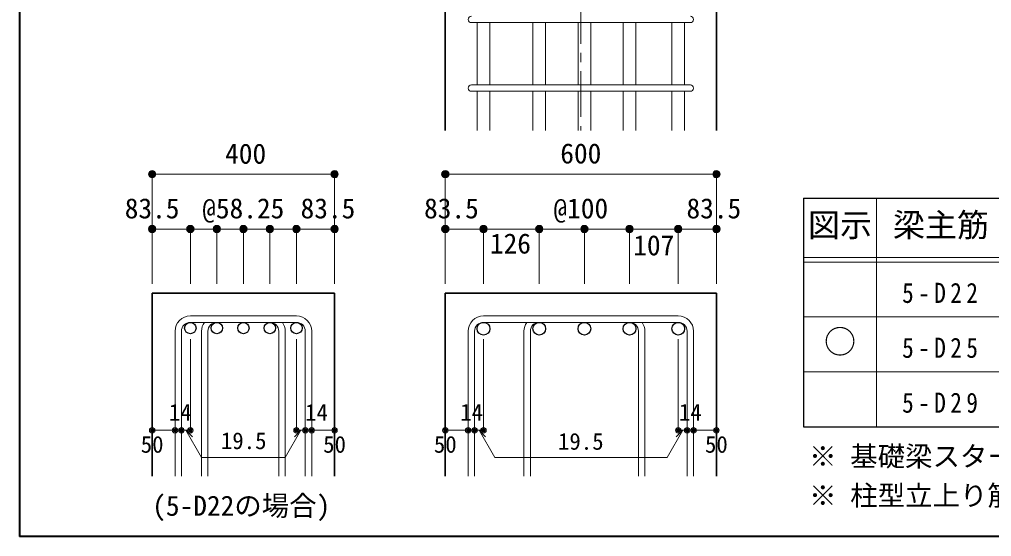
# Model space of a CAD drawing. Units: millimetres at full size, sheet at 1:20; details may follow other scales. Extents: x -3982 to 3969, y -2797 to 2801.
# Drawn here: x -3982 to -1856, y -2797 to -1667 of the extents above; entities that cross this region are included whole.
import ezdxf
from ezdxf.enums import TextEntityAlignment as Align

# ---------------------------------------------------------------- set-up
doc = ezdxf.new("R2010")
doc.units = ezdxf.units.MM
doc.header["$LTSCALE"] = 20
doc.header["$PDMODE"] = 32
doc.header["$PDSIZE"] = 12
doc.linetypes.add('CHAIN1', pattern=[8, 5, -1, 1, -1])
for name, color, linetype, lineweight in [('6-1_躯体線', 2, 'Continuous', 35), ('6-5_梁主筋', 7, 'Continuous', 18), ('6-6_S.T.P.', 7, 'Continuous', 18), ('6-7_文字', 7, 'Continuous', 18), ('6-D_寸法', 4, 'Continuous', 9), ('6-E_枠', 7, 'Continuous', 18), ('F-0_枠', 6, 'Continuous', 40)]:
    doc.layers.add(name, color=color, linetype=linetype, lineweight=lineweight)
doc.styles.add('ＭＳ ゴシック', font='')
doc.styles.get('ＭＳ ゴシック').set_extended_font_data('MS Gothic')

msp = doc.modelspace()

# ---------------------------------------------------------------- linework, layer by layer
at = {"layer": '6-1_躯体線'}
for p, q in [((-3050.37, -1909.67), (-3050.37, -1509.67)), ((-2457.37, -1909.67), (-2457.37, -1509.67)), ((-3691.58, -2264.67), (-3691.58, -2664.67)), ((-3691.58, -2264.67), (-3292.58, -2264.67)), ((-3292.58, -2264.67), (-3292.58, -2664.67)), ((-3050.37, -2264.67), (-3050.37, -2664.67)), ((-3050.37, -2264.67), (-2457.37, -2264.67)), ((-2457.37, -2264.67), (-2457.37, -2664.67))]:
    msp.add_line(p, q, dxfattribs=at)
at = {"layer": '6-5_梁主筋'}
for p, q in [((-2980.87, -1673.67), (-2980.87, -1809.67)), ((-2952.87, -1673.67), (-2952.87, -1809.67)), ((-2858.87, -1673.67), (-2858.87, -1809.67)), ((-2830.87, -1673.67), (-2830.87, -1809.67)), ((-2760.12, -1673.67), (-2760.12, -1809.67)), ((-2732.12, -1673.67), (-2732.12, -1809.67)), ((-2661.37, -1673.67), (-2661.37, -1809.67)), ((-2633.37, -1673.67), (-2633.37, -1809.67)), ((-2554.87, -1673.67), (-2554.87, -1809.67)), ((-2526.87, -1673.67), (-2526.87, -1809.67)), ((-2980.87, -1823.67), (-2980.87, -1909.67)), ((-2952.87, -1823.67), (-2952.87, -1909.67)), ((-2858.87, -1823.67), (-2858.87, -1909.67)), ((-2830.87, -1823.67), (-2830.87, -1909.67)), ((-2760.12, -1823.67), (-2760.12, -1909.67)), ((-2732.12, -1823.67), (-2732.12, -1909.67)), ((-2661.37, -1823.67), (-2661.37, -1909.67)), ((-2633.37, -1823.67), (-2633.37, -1909.67)), ((-2554.87, -1823.67), (-2554.87, -1909.67)), ((-2526.87, -1823.67), (-2526.87, -1909.67))]:
    msp.add_line(p, q, dxfattribs=at)
at = {"layer": '6-5_梁主筋', "color": 3, "lineweight": 25}
for centre, radius in [((-3608.08, -2341.17), 12.5), ((-3550.08, -2341.17), 12.5), ((-3492.08, -2341.17), 12.5), ((-3434.08, -2341.17), 12.5), ((-3376.08, -2341.17), 12.5), ((-2966.87, -2342.67), 14), ((-2844.87, -2342.67), 14), ((-2746.12, -2342.67), 14), ((-2647.37, -2342.67), 14), ((-2540.87, -2342.67), 14)]:
    msp.add_circle(centre, radius, dxfattribs=at)
at = {"layer": '6-6_S.T.P.'}
for p, q in [((-2993.37, -1673.67), (-2514.76, -1673.67)), ((-2993.37, -1809.67), (-2514.76, -1809.67)), ((-2993.37, -1823.67), (-2514.76, -1823.67)), ((-3376.08, -2314.67), (-3608.08, -2314.67)), ((-2540.87, -2314.67), (-2966.87, -2314.67)), ((-3376.08, -2328.67), (-3608.08, -2328.67)), ((-2540.87, -2328.67), (-2966.87, -2328.67)), ((-3641.58, -2348.17), (-3641.58, -2664.67)), ((-3627.58, -2348.17), (-3627.58, -2664.67)), ((-3583.58, -2348.17), (-3583.58, -2664.67)), ((-3569.58, -2348.17), (-3569.58, -2664.67)), ((-3414.58, -2348.17), (-3414.58, -2664.67)), ((-3400.58, -2348.17), (-3400.58, -2664.67)), ((-3356.58, -2348.17), (-3356.58, -2664.67)), ((-3342.58, -2348.17), (-3342.58, -2664.67)), ((-3000.37, -2348.17), (-3000.37, -2664.67)), ((-2986.37, -2348.17), (-2986.37, -2664.67)), ((-2878.37, -2348.17), (-2878.37, -2664.67)), ((-2864.37, -2348.17), (-2864.37, -2664.67)), ((-2627.87, -2348.17), (-2627.87, -2664.67)), ((-2613.87, -2348.17), (-2613.87, -2664.67)), ((-2521.37, -2348.17), (-2521.37, -2664.67)), ((-2507.37, -2348.17), (-2507.37, -2664.67))]:
    msp.add_line(p, q, dxfattribs=at)
for centre, radius, start, end in [((-2993.37, -1666.67), 7, 90, 270), ((-2514.37, -1666.67), 7, 270, 90), ((-2993.37, -1816.67), 7, 90, 270), ((-2514.37, -1816.67), 7, 270, 90), ((-3608.08, -2348.17), 33.5, 90, 180), ((-3376.08, -2348.17), 33.5, 0, 90), ((-2966.87, -2348.17), 33.5, 90, 180), ((-2540.87, -2348.17), 33.5, 0, 90), ((-3608.08, -2348.17), 19.5, 90, 180), ((-3550.08, -2348.17), 33.5, 144.40235, 180), ((-3550.08, -2348.17), 19.5, 90, 180), ((-3434.08, -2348.17), 19.5, 0, 90), ((-3434.08, -2348.17), 33.5, 0, 35.59765), ((-3376.08, -2348.17), 19.5, 0, 90), ((-2966.87, -2348.17), 19.5, 90, 180), ((-2844.87, -2348.17), 33.5, 144.40235, 180), ((-2844.87, -2348.17), 19.5, 90, 180), ((-2647.37, -2348.17), 19.5, 0, 90), ((-2647.37, -2348.17), 33.5, 0, 35.59765), ((-2540.87, -2348.17), 19.5, 0, 90)]:
    msp.add_arc(centre, radius, start, end, dxfattribs=at)
at = {"layer": '6-D_寸法', "linetype": 'CHAIN1'}
msp.add_line((-2753.87, -659.67), (-2753.87, -1909.67), dxfattribs=at)
at = {"layer": '6-D_寸法'}
for p, q in [((-3691.58, -2004.67), (-3691.58, -2124.67)), ((-3691.58, -2004.67), (-3292.58, -2004.67)), ((-3292.58, -2004.67), (-3292.58, -2124.67)), ((-3050.37, -2004.67), (-3050.37, -2124.67)), ((-3050.37, -2004.67), (-2457.37, -2004.67)), ((-2457.37, -2004.67), (-2457.37, -2124.67)), ((-3691.58, -2124.67), (-3608.08, -2124.67)), ((-3691.58, -2124.67), (-3691.58, -2244.67)), ((-3608.08, -2124.67), (-3608.08, -2244.67)), ((-3608.08, -2124.67), (-3442.08, -2124.67)), ((-3550.08, -2124.67), (-3550.08, -2244.67)), ((-3492.08, -2124.67), (-3492.08, -2244.67)), ((-3442.08, -2124.67), (-3292.58, -2124.67)), ((-3434.08, -2124.67), (-3434.08, -2244.67)), ((-3376.08, -2124.67), (-3376.08, -2244.67)), ((-3292.58, -2124.67), (-3292.58, -2244.67)), ((-3050.37, -2124.67), (-3050.37, -2244.67)), ((-3050.37, -2124.67), (-2966.87, -2124.67)), ((-2966.87, -2124.67), (-2966.87, -2244.67)), ((-2966.87, -2124.67), (-2860.37, -2124.67)), ((-2860.37, -2124.67), (-2753.87, -2124.67)), ((-2844.87, -2124.67), (-2844.87, -2244.67)), ((-2753.87, -2124.67), (-2647.37, -2124.67)), ((-2746.12, -2124.67), (-2746.12, -2244.67)), ((-2647.37, -2124.67), (-2647.37, -2244.67)), ((-2540.87, -2124.67), (-2647.37, -2124.67)), ((-2540.87, -2124.67), (-2540.87, -2244.67)), ((-2540.87, -2124.67), (-2457.37, -2124.67)), ((-2457.37, -2124.67), (-2457.37, -2244.67)), ((-3608.08, -2564.67), (-3608.08, -2365.34)), ((-3376.08, -2564.67), (-3376.08, -2365.34)), ((-2966.87, -2564.67), (-2966.87, -2365.34)), ((-2540.87, -2564.67), (-2540.87, -2365.34)), ((-3691.58, -2564.67), (-3641.58, -2564.67)), ((-3641.58, -2564.67), (-3608.08, -2564.67)), ((-3617.83, -2564.67), (-3603.69, -2578.81)), ((-3617.83, -2564.67), (-3583.61, -2623.95)), ((-3366.33, -2564.67), (-3400.55, -2623.95)), ((-3366.33, -2564.67), (-3380.47, -2578.81)), ((-3376.08, -2564.67), (-3292.58, -2564.67)), ((-3356.58, -2564.67), (-3342.58, -2564.67)), ((-3050.37, -2564.67), (-3000.37, -2564.67)), ((-3000.37, -2564.67), (-2966.87, -2564.67)), ((-2976.62, -2564.67), (-2962.47, -2578.81)), ((-2976.62, -2564.67), (-2942.39, -2623.95)), ((-2531.12, -2564.67), (-2565.34, -2623.95)), ((-2531.12, -2564.67), (-2545.26, -2578.81)), ((-2540.87, -2564.67), (-2457.37, -2564.67)), ((-2521.37, -2564.67), (-2507.37, -2564.67)), ((-3583.61, -2623.95), (-3400.55, -2623.95)), ((-2942.39, -2623.95), (-2565.34, -2623.95))]:
    msp.add_line(p, q, dxfattribs=at)
for centre, radius in [((-3691.58, -2004.67), 8), ((-3691.58, -2004.67), 7.2), ((-3691.58, -2004.67), 6.4), ((-3292.58, -2004.67), 8), ((-3292.58, -2004.67), 7.2), ((-3292.58, -2004.67), 6.4), ((-3050.37, -2004.67), 8), ((-3050.37, -2004.67), 7.2), ((-3050.37, -2004.67), 6.4), ((-2457.37, -2004.67), 8), ((-2457.37, -2004.67), 7.2), ((-2457.37, -2004.67), 6.4), ((-3691.58, -2004.67), 5.6), ((-3691.58, -2004.67), 4.8), ((-3691.58, -2004.67), 4), ((-3691.58, -2004.67), 3.2), ((-3691.58, -2004.67), 2.4), ((-3691.58, -2004.67), 1.6), ((-3691.58, -2004.67), 0.8), ((-3292.58, -2004.67), 5.6), ((-3292.58, -2004.67), 4.8), ((-3292.58, -2004.67), 4), ((-3292.58, -2004.67), 3.2), ((-3292.58, -2004.67), 2.4), ((-3292.58, -2004.67), 1.6), ((-3292.58, -2004.67), 0.8), ((-3050.37, -2004.67), 5.6), ((-3050.37, -2004.67), 4.8), ((-3050.37, -2004.67), 4), ((-3050.37, -2004.67), 3.2), ((-3050.37, -2004.67), 2.4), ((-3050.37, -2004.67), 1.6), ((-3050.37, -2004.67), 0.8), ((-2457.37, -2004.67), 5.6), ((-2457.37, -2004.67), 4.8), ((-2457.37, -2004.67), 4), ((-2457.37, -2004.67), 3.2), ((-2457.37, -2004.67), 2.4), ((-2457.37, -2004.67), 1.6), ((-2457.37, -2004.67), 0.8), ((-3691.58, -2124.67), 8), ((-3691.58, -2124.67), 7.2), ((-3691.58, -2124.67), 6.4), ((-3691.58, -2124.67), 5.6), ((-3691.58, -2124.67), 4.8), ((-3691.58, -2124.67), 4), ((-3691.58, -2124.67), 3.2), ((-3691.58, -2124.67), 2.4), ((-3691.58, -2124.67), 1.6), ((-3691.58, -2124.67), 0.8), ((-3608.08, -2124.67), 8), ((-3608.08, -2124.67), 7.2), ((-3608.08, -2124.67), 6.4), ((-3608.08, -2124.67), 5.6), ((-3608.08, -2124.67), 4.8), ((-3608.08, -2124.67), 4), ((-3608.08, -2124.67), 3.2), ((-3608.08, -2124.67), 2.4), ((-3608.08, -2124.67), 1.6), ((-3608.08, -2124.67), 0.8), ((-3550.08, -2124.67), 8), ((-3550.08, -2124.67), 7.2), ((-3550.08, -2124.67), 6.4), ((-3550.08, -2124.67), 5.6), ((-3550.08, -2124.67), 4.8), ((-3550.08, -2124.67), 4), ((-3550.08, -2124.67), 3.2), ((-3550.08, -2124.67), 2.4), ((-3550.08, -2124.67), 1.6), ((-3550.08, -2124.67), 0.8), ((-3492.08, -2124.67), 8), ((-3492.08, -2124.67), 7.2), ((-3492.08, -2124.67), 6.4), ((-3492.08, -2124.67), 5.6), ((-3492.08, -2124.67), 4.8), ((-3492.08, -2124.67), 4), ((-3492.08, -2124.67), 3.2), ((-3492.08, -2124.67), 2.4), ((-3492.08, -2124.67), 1.6), ((-3492.08, -2124.67), 0.8), ((-3434.08, -2124.67), 8), ((-3434.08, -2124.67), 7.2), ((-3434.08, -2124.67), 6.4), ((-3434.08, -2124.67), 5.6), ((-3434.08, -2124.67), 4.8), ((-3434.08, -2124.67), 4), ((-3434.08, -2124.67), 3.2), ((-3434.08, -2124.67), 2.4), ((-3434.08, -2124.67), 1.6), ((-3434.08, -2124.67), 0.8), ((-3376.08, -2124.67), 8), ((-3376.08, -2124.67), 7.2), ((-3376.08, -2124.67), 6.4), ((-3376.08, -2124.67), 5.6), ((-3376.08, -2124.67), 4.8), ((-3376.08, -2124.67), 4), ((-3376.08, -2124.67), 3.2), ((-3376.08, -2124.67), 2.4), ((-3376.08, -2124.67), 1.6), ((-3376.08, -2124.67), 0.8), ((-3292.58, -2124.67), 8), ((-3292.58, -2124.67), 7.2), ((-3292.58, -2124.67), 6.4), ((-3292.58, -2124.67), 5.6), ((-3292.58, -2124.67), 4.8), ((-3292.58, -2124.67), 4), ((-3292.58, -2124.67), 3.2), ((-3292.58, -2124.67), 2.4), ((-3292.58, -2124.67), 1.6), ((-3292.58, -2124.67), 0.8), ((-3050.37, -2124.67), 8), ((-3050.37, -2124.67), 7.2), ((-3050.37, -2124.67), 6.4), ((-3050.37, -2124.67), 5.6), ((-3050.37, -2124.67), 4.8), ((-3050.37, -2124.67), 4), ((-3050.37, -2124.67), 3.2), ((-3050.37, -2124.67), 2.4), ((-3050.37, -2124.67), 1.6), ((-3050.37, -2124.67), 0.8), ((-2966.87, -2124.67), 8), ((-2966.87, -2124.67), 7.2), ((-2966.87, -2124.67), 6.4), ((-2966.87, -2124.67), 5.6), ((-2966.87, -2124.67), 4.8), ((-2966.87, -2124.67), 4), ((-2966.87, -2124.67), 3.2), ((-2966.87, -2124.67), 2.4), ((-2966.87, -2124.67), 1.6), ((-2966.87, -2124.67), 0.8), ((-2844.87, -2124.67), 8), ((-2844.87, -2124.67), 7.2), ((-2844.87, -2124.67), 6.4), ((-2844.87, -2124.67), 5.6), ((-2844.87, -2124.67), 4.8), ((-2844.87, -2124.67), 4), ((-2844.87, -2124.67), 3.2), ((-2844.87, -2124.67), 2.4), ((-2844.87, -2124.67), 1.6), ((-2844.87, -2124.67), 0.8), ((-2746.12, -2124.67), 8), ((-2746.12, -2124.67), 7.2), ((-2746.12, -2124.67), 6.4), ((-2746.12, -2124.67), 5.6), ((-2746.12, -2124.67), 4.8), ((-2746.12, -2124.67), 4), ((-2746.12, -2124.67), 3.2), ((-2746.12, -2124.67), 2.4), ((-2746.12, -2124.67), 1.6), ((-2746.12, -2124.67), 0.8), ((-2647.37, -2124.67), 8), ((-2647.37, -2124.67), 7.2), ((-2647.37, -2124.67), 6.4), ((-2647.37, -2124.67), 5.6), ((-2647.37, -2124.67), 4.8), ((-2647.37, -2124.67), 4), ((-2647.37, -2124.67), 3.2), ((-2647.37, -2124.67), 2.4), ((-2647.37, -2124.67), 1.6), ((-2647.37, -2124.67), 0.8), ((-2540.87, -2124.67), 8), ((-2540.87, -2124.67), 7.2), ((-2540.87, -2124.67), 6.4), ((-2540.87, -2124.67), 5.6), ((-2540.87, -2124.67), 4.8), ((-2540.87, -2124.67), 4), ((-2540.87, -2124.67), 3.2), ((-2540.87, -2124.67), 2.4), ((-2540.87, -2124.67), 1.6), ((-2540.87, -2124.67), 0.8), ((-2457.37, -2124.67), 8), ((-2457.37, -2124.67), 7.2), ((-2457.37, -2124.67), 6.4), ((-2457.37, -2124.67), 5.6), ((-2457.37, -2124.67), 4.8), ((-2457.37, -2124.67), 4), ((-2457.37, -2124.67), 3.2), ((-2457.37, -2124.67), 2.4), ((-2457.37, -2124.67), 1.6), ((-2457.37, -2124.67), 0.8), ((-3691.58, -2564.67), 4), ((-3691.58, -2564.67), 3.6), ((-3691.58, -2564.67), 3.2), ((-3691.58, -2564.67), 2.8), ((-3691.58, -2564.67), 2.4), ((-3691.58, -2564.67), 2), ((-3691.58, -2564.67), 1.6), ((-3691.58, -2564.67), 1.2), ((-3691.58, -2564.67), 0.8), ((-3691.58, -2564.67), 0.4), ((-3641.58, -2564.67), 4), ((-3641.58, -2564.67), 3.6), ((-3641.58, -2564.67), 3.2), ((-3641.58, -2564.67), 2.8), ((-3641.58, -2564.67), 2.4), ((-3641.58, -2564.67), 2), ((-3641.58, -2564.67), 1.6), ((-3641.58, -2564.67), 1.2), ((-3641.58, -2564.67), 0.8), ((-3641.58, -2564.67), 0.4), ((-3627.58, -2564.67), 4), ((-3627.58, -2564.67), 3.6), ((-3627.58, -2564.67), 3.2), ((-3627.58, -2564.67), 2.8), ((-3627.58, -2564.67), 2.4), ((-3627.58, -2564.67), 2), ((-3627.58, -2564.67), 1.6), ((-3627.58, -2564.67), 1.2), ((-3627.58, -2564.67), 0.8), ((-3627.58, -2564.67), 0.4), ((-3608.08, -2564.67), 4), ((-3608.08, -2564.67), 3.6), ((-3608.08, -2564.67), 3.2), ((-3608.08, -2564.67), 2.8), ((-3608.08, -2564.67), 2.4), ((-3608.08, -2564.67), 2), ((-3608.08, -2564.67), 1.6), ((-3608.08, -2564.67), 1.2), ((-3608.08, -2564.67), 0.8), ((-3608.08, -2564.67), 0.4), ((-3376.08, -2564.67), 4), ((-3376.08, -2564.67), 3.6), ((-3376.08, -2564.67), 3.2), ((-3376.08, -2564.67), 2.8), ((-3376.08, -2564.67), 2.4), ((-3376.08, -2564.67), 2), ((-3376.08, -2564.67), 1.6), ((-3376.08, -2564.67), 1.2), ((-3376.08, -2564.67), 0.8), ((-3376.08, -2564.67), 0.4), ((-3356.58, -2564.67), 4), ((-3356.58, -2564.67), 3.6), ((-3356.58, -2564.67), 3.2), ((-3356.58, -2564.67), 2.8), ((-3356.58, -2564.67), 2.4), ((-3356.58, -2564.67), 2), ((-3356.58, -2564.67), 1.6), ((-3356.58, -2564.67), 1.2), ((-3356.58, -2564.67), 0.8), ((-3356.58, -2564.67), 0.4), ((-3342.58, -2564.67), 4), ((-3342.58, -2564.67), 3.6), ((-3342.58, -2564.67), 3.2), ((-3342.58, -2564.67), 2.8), ((-3342.58, -2564.67), 2.4), ((-3342.58, -2564.67), 2), ((-3342.58, -2564.67), 1.6), ((-3342.58, -2564.67), 1.2), ((-3342.58, -2564.67), 0.8), ((-3342.58, -2564.67), 0.4), ((-3292.58, -2564.67), 4), ((-3292.58, -2564.67), 3.6), ((-3292.58, -2564.67), 3.2), ((-3292.58, -2564.67), 2.8), ((-3292.58, -2564.67), 2.4), ((-3292.58, -2564.67), 2), ((-3292.58, -2564.67), 1.6), ((-3292.58, -2564.67), 1.2), ((-3292.58, -2564.67), 0.8), ((-3292.58, -2564.67), 0.4), ((-3050.37, -2564.67), 4), ((-3050.37, -2564.67), 3.6), ((-3050.37, -2564.67), 3.2), ((-3050.37, -2564.67), 2.8), ((-3050.37, -2564.67), 2.4), ((-3050.37, -2564.67), 2), ((-3050.37, -2564.67), 1.6), ((-3050.37, -2564.67), 1.2), ((-3050.37, -2564.67), 0.8), ((-3050.37, -2564.67), 0.4), ((-3000.37, -2564.67), 4), ((-3000.37, -2564.67), 3.6), ((-3000.37, -2564.67), 3.2), ((-3000.37, -2564.67), 2.8), ((-3000.37, -2564.67), 2.4), ((-3000.37, -2564.67), 2), ((-3000.37, -2564.67), 1.6), ((-3000.37, -2564.67), 1.2), ((-3000.37, -2564.67), 0.8), ((-3000.37, -2564.67), 0.4), ((-2986.37, -2564.67), 4), ((-2986.37, -2564.67), 3.6), ((-2986.37, -2564.67), 3.2), ((-2986.37, -2564.67), 2.8), ((-2986.37, -2564.67), 2.4), ((-2986.37, -2564.67), 2), ((-2986.37, -2564.67), 1.6), ((-2986.37, -2564.67), 1.2), ((-2986.37, -2564.67), 0.8), ((-2986.37, -2564.67), 0.4), ((-2966.87, -2564.67), 4), ((-2966.87, -2564.67), 3.6), ((-2966.87, -2564.67), 3.2), ((-2966.87, -2564.67), 2.8), ((-2966.87, -2564.67), 2.4), ((-2966.87, -2564.67), 2), ((-2966.87, -2564.67), 1.6), ((-2966.87, -2564.67), 1.2), ((-2966.87, -2564.67), 0.8), ((-2966.87, -2564.67), 0.4), ((-2540.87, -2564.67), 4), ((-2540.87, -2564.67), 3.6), ((-2540.87, -2564.67), 3.2), ((-2540.87, -2564.67), 2.8), ((-2540.87, -2564.67), 2.4), ((-2540.87, -2564.67), 2), ((-2540.87, -2564.67), 1.6), ((-2540.87, -2564.67), 1.2), ((-2540.87, -2564.67), 0.8), ((-2540.87, -2564.67), 0.4), ((-2521.37, -2564.67), 4), ((-2521.37, -2564.67), 3.6), ((-2521.37, -2564.67), 3.2), ((-2521.37, -2564.67), 2.8), ((-2521.37, -2564.67), 2.4), ((-2521.37, -2564.67), 2), ((-2521.37, -2564.67), 1.6), ((-2521.37, -2564.67), 1.2), ((-2521.37, -2564.67), 0.8), ((-2521.37, -2564.67), 0.4), ((-2507.37, -2564.67), 4), ((-2507.37, -2564.67), 3.6), ((-2507.37, -2564.67), 3.2), ((-2507.37, -2564.67), 2.8), ((-2507.37, -2564.67), 2.4), ((-2507.37, -2564.67), 2), ((-2507.37, -2564.67), 1.6), ((-2507.37, -2564.67), 1.2), ((-2507.37, -2564.67), 0.8), ((-2507.37, -2564.67), 0.4), ((-2457.37, -2564.67), 4), ((-2457.37, -2564.67), 3.6), ((-2457.37, -2564.67), 3.2), ((-2457.37, -2564.67), 2.8), ((-2457.37, -2564.67), 2.4), ((-2457.37, -2564.67), 2), ((-2457.37, -2564.67), 1.6), ((-2457.37, -2564.67), 1.2), ((-2457.37, -2564.67), 0.8), ((-2457.37, -2564.67), 0.4)]:
    msp.add_circle(centre, radius, dxfattribs=at)
at = {"layer": '6-D_寸法', "color": 7}
for p in [(-3691.58, -2004.67), (-3292.58, -2004.67), (-3050.37, -2004.67), (-2457.37, -2004.67), (-3691.58, -2124.67), (-3608.08, -2124.67), (-3550.08, -2124.67), (-3492.08, -2124.67), (-3434.08, -2124.67), (-3376.08, -2124.67), (-3292.58, -2124.67), (-3050.37, -2124.67), (-2966.87, -2124.67), (-2844.87, -2124.67), (-2746.12, -2124.67), (-2647.37, -2124.67), (-2540.87, -2124.67), (-2457.37, -2124.67), (-3691.58, -2564.67), (-3641.58, -2564.67), (-3627.58, -2564.67), (-3608.08, -2564.67), (-3376.08, -2564.67), (-3356.58, -2564.67), (-3342.58, -2564.67), (-3292.58, -2564.67), (-3050.37, -2564.67), (-3000.37, -2564.67), (-2986.37, -2564.67), (-2966.87, -2564.67), (-2540.87, -2564.67), (-2521.37, -2564.67), (-2507.37, -2564.67), (-2457.37, -2564.67)]:
    msp.add_point(p, dxfattribs=at)
at = {"layer": '6-E_枠', "color": 3, "lineweight": 25}
for p, q in [((-2267.02, -2056.95), (-2267.02, -2556.95)), ((-2267.02, -2056.95), (-825.33, -2056.95)), ((-2267.02, -2556.95), (-825.33, -2556.95))]:
    msp.add_line(p, q, dxfattribs=at)
at = {"layer": '6-E_枠'}
for p, q in [((-2107.02, -2056.95), (-2107.02, -2556.95)), ((-2267.02, -2186.95), (-825.33, -2186.95)), ((-2267.02, -2196.95), (-825.33, -2196.95)), ((-2267.02, -2316.95), (-825.33, -2316.95)), ((-2267.02, -2436.95), (-825.33, -2436.95))]:
    msp.add_line(p, q, dxfattribs=at)
at = {"layer": 'F-0_枠'}
for p in [(-3981.92, 2800.77), (3969.4, -2796.83)]:
    msp.add_line(p, (-3981.92, -2796.83), dxfattribs=at)

# ---------------------------------------------------------------- texts
at = {"layer": '6-7_文字', "color": 2, "style": 'ＭＳ ゴシック'}
for s, p in [('梁主筋', (-2071.17, -2156.95)), ('図示', (-2257.02, -2156.95)), ('○', (-2222.02, -2411.95))]:
    msp.add_text(s, height=51.32, dxfattribs=at).set_placement(p, align=Align.BOTTOM_LEFT)
at = {"layer": '6-7_文字', "style": 'ＭＳ ゴシック'}
for s, p in [('※ 基礎梁スターラップ     D13 @150', (-2254.64, -2656.67)), ('※ 柱型立上り筋●は引張側領域時', (-2254.64, -2742.34)), ('(5-D22の場合)', (-3691.49, -2764.62))]:
    msp.add_text(s, height=43.99, dxfattribs=at).set_placement(p, align=Align.BOTTOM_LEFT)
at = {"layer": '6-7_文字', "char_height": 43.99, "attachment_point": 7, "style": 'ＭＳ ゴシック'}
for s, insert in [('\\T1.38;\\W0.85;5-D22', (-2051.17, -2286.95)), ('\\T1.38;\\W0.85;5-D25', (-2051.17, -2406.95)), ('\\T1.38;\\W0.85;5-D29', (-2051.17, -2526.95))]:
    msp.add_mtext(s, dxfattribs=dict(at, insert=insert))
at = {"layer": '6-D_寸法', "style": 'ＭＳ ゴシック'}
for s, height, p in [('400', 43.99, (-3532, -1995.12)), ('600', 43.99, (-2798.87, -1994.67)), ('83.5', 43.99, (-3751.58, -2114.67)), ('@58.25', 43.99, (-3582.08, -2114.67)), ('83.5', 43.99, (-3366.95, -2114.67)), ('83.5', 43.99, (-3096.87, -2114.67)), ('@100', 43.99, (-2813.87, -2114.67)), ('83.5', 43.99, (-2522.87, -2114.67)), ('126', 43.99, (-2952.82, -2191.53)), ('107', 43.99, (-2639.26, -2195.39)), ('14', 36.66, (-3654.89, -2554.6)), ('14', 36.66, (-3356.97, -2554.67)), ('14', 36.66, (-3017.8, -2554.36)), ('14', 36.66, (-2539.36, -2554.36)), ('19.5', 36.66, (-3541.21, -2616.75)), ('19.5', 36.66, (-2803.87, -2618.14)), ('50', 36.66, (-3716.58, -2624.67)), ('50', 36.66, (-3317.58, -2624.67)), ('50', 36.66, (-3075.37, -2624.67)), ('50', 36.66, (-2482.37, -2624.67))]:
    msp.add_text(s, height=height, dxfattribs=at).set_placement(p, align=Align.BOTTOM_LEFT)

doc.saveas('drawing.dxf')
